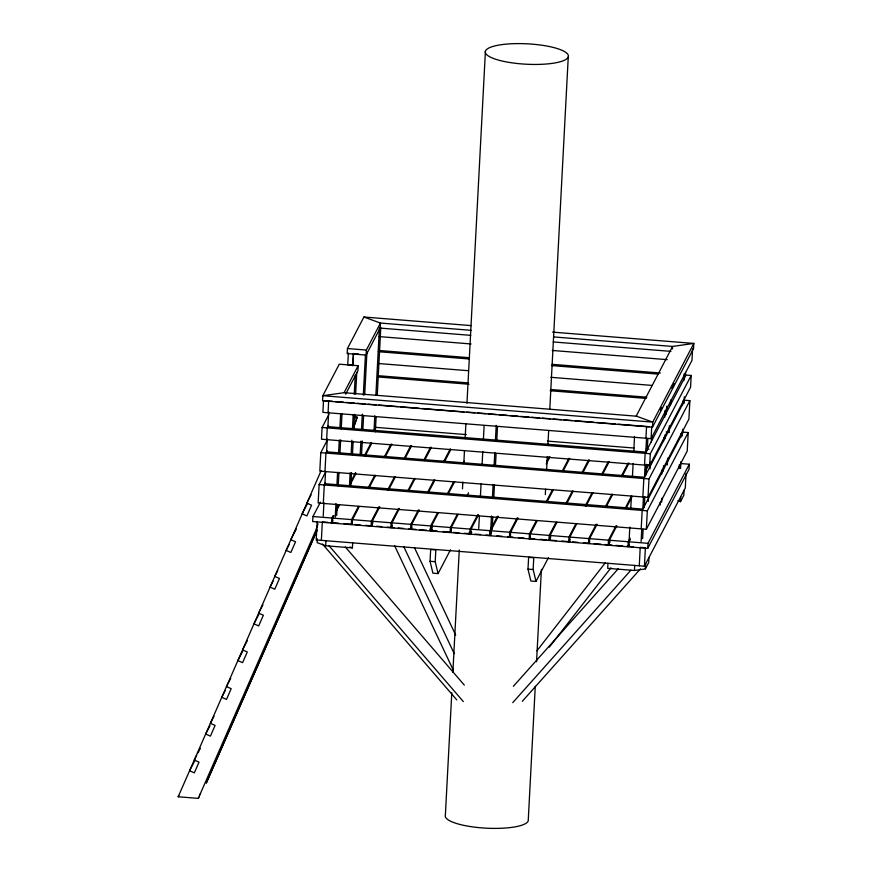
<?xml version="1.0" encoding="UTF-8"?>
<svg xmlns="http://www.w3.org/2000/svg" width="872" height="872" viewBox="0 0 872 872"><rect width="100%" height="100%" fill="white"/><g stroke="black" fill="none" stroke-linecap="round" stroke-linejoin="round"><path stroke-width="1.31" d="M320.449 502.13L312.939 516.507L312.667 521.543L331.567 523.058L332.821 520.66M317.179 521.478L316.209 539.942L644.419 566.211L685.294 487.928L686.057 473.42M325.899 471.567L319.119 484.549L318.149 503.013L646.359 529.282L687.234 450.998L688.204 432.534L683.048 432.12L642.163 510.403L641.203 528.868M327.567 439.662L320.787 452.655L319.817 471.12L648.027 497.389L688.902 419.105L689.872 400.64L684.716 400.226L643.841 478.51L642.871 496.975M328.886 414.483L322.106 427.476L321.495 439.226L649.694 465.495L690.58 387.212L691.191 375.461L686.035 375.047L645.16 453.331L644.539 465.081M323.512 400.608L322.902 412.369L651.101 438.638L691.987 360.354L692.597 348.604M317.364 538.874L317.168 542.657L325.67 545.763L352.397 547.899L352.67 542.864M321.365 540.357L322.335 521.892L327.752 522.328M323.305 503.427L324.275 484.963L325.507 482.598M324.973 471.534L325.943 453.069L327.174 450.704M326.651 439.641L327.262 427.88L328.493 425.525M328.057 412.772L328.668 401.022M323.218 516.126L323.926 502.599M324.853 485.017L325.561 471.48M326.553 452.546L327.262 439.019M327.894 426.844L328.679 411.966M325.67 545.763L325.932 540.727M331.567 523.058L331.84 518.023L333.082 515.625M333.943 515.701L332.69 518.099L332.428 523.135L351.329 524.639L352.582 522.241M335.251 517.085L335.96 503.558M336.952 484.625L337.584 472.45M338.576 453.505L339.284 439.978M339.927 427.803L340.636 414.276M336.679 515.559L337.246 504.735M338.238 485.791L338.946 472.264M339.938 453.331L340.658 439.804M341.225 428.98L341.998 414.102M347.448 348.538L347.187 353.574L366.087 355.089L380.181 328.101L380.443 323.065L363.907 317.016L347.448 348.538L366.349 350.053L380.443 323.065L471.054 330.314M348.364 353.029L347.754 364.779L352.909 365.183L353.52 353.433M352.779 365.815L353.411 353.64L358.763 354.076M349.443 486.249L350.152 472.722M351.144 453.778L351.852 440.251M352.419 429.438L353.204 414.549M354.261 394.264L355.253 375.32M350.806 486.075L351.514 472.548M352.441 454.955L353.149 441.428M353.781 429.253L354.566 414.374M355.634 394.079L356.768 372.442M552.63 332.123L693.829 343.426L693.567 348.462L652.474 427.16L322.553 400.749L322.814 395.714L339.273 364.191L358.174 365.706L357.912 370.742L345.65 394.209M351.329 524.639L351.601 519.603L358.479 506.425M359.34 506.49L352.452 519.679L352.19 524.715L371.091 526.219L372.976 522.633M360.19 454.704L360.899 441.178M361.542 429.002L362.316 414.124M363.319 395.19L365.444 354.61M366.087 355.089L366.349 350.053M361.564 454.53L362.272 441.003M362.839 430.179L363.613 415.301M364.681 395.005L366.949 351.721M374.034 430.637L374.818 415.759M375.876 395.463L379.429 327.828M375.331 431.803L376.115 416.925M377.249 395.288L380.792 327.643M371.091 526.219L371.363 521.183L378.873 506.806M379.723 506.872L372.213 521.26L371.952 526.296L390.852 527.811L392.106 525.413M390.852 527.811L391.114 522.775L398.635 508.387M399.485 508.452L391.975 522.84L391.713 527.876L410.614 529.391L411.867 526.993M410.614 529.391L410.876 524.355L418.386 509.967M419.247 510.033L411.737 524.421L411.475 529.457L430.376 530.972L432.25 527.375M430.376 530.972L430.637 525.936L437.526 512.747M438.387 512.812L431.498 526.001L431.237 531.037L450.137 532.552L451.391 530.154M430.049 561.285L430.67 549.534L435.826 549.949L435.204 561.699L438.071 573.591L432.915 573.177L430.049 561.285L435.204 561.699M450.137 532.552L450.399 527.516L457.288 514.327M458.149 514.404L451.26 527.582L450.998 532.618L469.899 534.133L471.153 531.735M451.794 692.75L445.374 815.091A41.616 10.213 3 0 0 483.371 827.997A41.616 10.213 3 0 0 528.225 820.857L535.277 686.286M452.862 672.367L459.272 550.025M462.476 488.854L462.836 482.053M463.828 463.021L464.471 450.791M465.114 438.551L465.899 423.596M466.967 403.213L485.421 51.143M469.899 534.133L470.161 529.097L477.671 514.709M478.532 514.785L471.022 529.162L470.76 534.198L489.661 535.713L491.536 532.116M478.728 528.574L479.371 516.398M480.428 496.103L481.072 483.927M482.063 464.994L482.772 451.467M483.404 439.292L484.113 425.765M489.661 535.713L489.922 530.677L497.432 516.3M490.478 534.95L491.47 516.006M492.462 497.073L493.094 484.897M494.086 465.953L494.795 452.426M495.438 440.251L496.223 425.373M498.293 516.366L490.783 530.743L490.522 535.779L509.422 537.294L510.676 534.896M492.124 529.359L492.756 517.183M493.825 496.887L494.457 484.712M495.46 465.779L496.092 453.603M496.735 441.428L497.509 426.55M509.422 537.294L509.684 532.258L517.194 517.881M518.055 517.946L510.545 532.323L510.284 537.37L529.184 538.874L530.438 536.476M529.184 538.874L529.446 533.838L536.335 520.66M527.996 569.122L528.617 557.372L533.773 557.786L533.152 569.536L536.008 581.428L530.863 581.014L527.996 569.122L533.152 569.536M537.196 520.726L530.307 533.915L530.045 538.951L548.946 540.455L550.821 536.869M536.553 661.815L541.403 569.383M545.316 494.62L545.6 489.181M546.602 470.15L547.311 456.557M547.954 444.317L548.662 430.724M549.807 408.979L568.261 56.909A41.616 10.213 3 0 0 509.095 43.905A41.616 10.213 3 0 0 503.155 61.258A41.616 10.213 3 0 0 568.261 56.909M548.946 540.455L549.207 535.419L556.096 522.241M556.946 522.306L550.068 535.495L549.807 540.531L568.708 542.046L569.961 539.648M568.708 542.046L568.969 536.999L575.858 523.821M576.708 523.887L569.83 537.076L569.569 542.112L588.469 543.627L589.723 541.229M588.469 543.627L588.731 538.591L596.241 524.203M597.102 524.268L589.592 538.656L589.319 543.692L608.231 545.207L610.106 541.61M608.231 545.207L608.493 540.171L616.003 525.783M607.969 563.301L607.697 568.337L634.434 570.473L645.367 568.926L648.714 562.516L648.986 557.481M616.864 525.849L609.354 540.237L609.081 545.273L627.993 546.788L629.235 544.39M627.993 546.788L628.254 541.752L630.129 538.155M629.791 527.08L628.843 546.853L647.743 548.368L689.054 469.256L689.316 464.22L681.217 463.577M630.783 508.136L631.426 495.961M632.418 477.028L633.127 463.501M633.77 451.325L634.543 436.447M634.434 570.473L634.696 565.438M639.263 565.797L640.233 547.333L644.103 547.649M645.945 438.224L646.566 426.473M641.116 541.567L641.748 529.391M643.449 496.931L642.817 509.106L324.918 483.72M644.452 477.987L645.16 464.46M645.792 452.285L646.501 438.758M642.62 538.689L643.122 529.217M644.255 507.569L644.822 496.746M645.956 475.109L646.523 464.286M647.231 450.759L647.863 438.583M644.419 566.211L645.389 547.747M646.359 529.282L647.318 510.818L688.204 432.534M648.027 497.389L648.997 478.924L689.872 400.64M649.694 465.495L650.316 453.745L691.191 375.461M651.101 438.638L651.722 426.877M648.267 501.433L648.626 494.675M649.967 468.973L650.327 462.204M651.384 441.919L651.667 436.501M652.474 427.16L652.736 422.124L693.829 343.426L672.563 346.446L553.546 336.919M645.367 568.926L645.629 563.89M647.743 548.368L648.016 543.332L689.316 464.22M660.159 505.106L660.3 502.403M661.783 473.997L662.001 469.932M663.483 441.526L663.701 437.472M664.758 417.176L665.118 410.418M661.663 502.218L661.87 498.163M663.287 471.109L663.57 465.703M664.998 438.638L665.205 434.583M666.273 414.298L666.699 406.178M672.432 348.964L672.563 346.446L636.2 416.075L652.736 422.124L322.814 395.714L344.08 392.694L637.105 416.249M667.309 464.972L667.658 458.214M669.009 432.512L669.369 425.743M670.426 405.458L670.71 400.041M679.19 468.646L679.408 464.58M680.825 437.526L681.043 433.471M682.525 405.066L682.743 401M683.801 380.715L684.16 373.946M680.563 468.46L680.912 461.702M682.264 436L682.613 429.231M683.964 403.529L684.313 396.771M685.381 376.475L685.588 372.42M677.915 500.779L680.465 501.705L680.738 496.669M684.084 490.26L683.812 495.296L680.465 501.705M316.274 529.032L318.018 523.876M353.476 427.454L357.171 417.208L353.607 415.617M353.683 427.509L357.171 417.208M198.936 797.139L198.282 798.381L178.171 796.768L321.125 470.662M198.282 798.381L316.373 529.042M317.125 530.002L206.25 783.132L316.678 531.266M344.08 392.694L358.174 365.706M311.119 494.849L306.813 503.09L311.566 505.204L306.879 515.919L302.115 513.804L307.653 503.209M296.327 529.064L290.79 539.659L295.553 541.763L290.856 552.477L286.103 550.374L289.177 544.488M277.776 570.495L274.702 576.381L279.465 578.496L274.767 589.21L270.015 587.096L273.089 581.21M262.919 604.874L258.613 613.114L263.366 615.229L258.679 625.943L253.926 623.829L258.842 614.411M247.441 640.429L242.525 649.847L247.277 651.962L242.59 662.666L237.838 660.562L242.754 651.144M230.742 678.34L226.437 686.58L231.189 688.684L226.502 699.399L221.75 697.295L225.434 690.232M214.032 716.25L210.348 723.313L215.101 725.417L210.414 736.132L205.661 734.017L209.956 725.777M196.723 755.326L194.26 760.035L199.012 762.15L194.325 772.865L189.573 770.75L195.099 760.155M197.944 752.972L200.407 748.263M178.171 796.768L178.815 795.537M336.221 509.63L338.718 504.844M349.988 483.262L355.623 472.482M364.376 455.696L371.265 442.518M336.45 510.905L339.579 504.91M350.217 484.538L355.852 473.747M365.237 455.762L371.505 443.783M199.862 794.784L200.506 793.553M207.819 779.546L208.463 778.304M367.875 488.44L374.753 475.262M384.138 457.277L391.027 444.099M369.357 487.317L375.614 475.327M384.999 457.353L391.888 444.164M387.626 490.02L394.515 476.842M404.532 457.658L410.788 445.679M388.487 490.097L395.376 476.908M405.393 457.735L411.649 445.745M408.02 490.413L414.276 478.423M423.661 460.438L430.55 447.26M408.881 490.478L415.137 478.488M424.522 460.514L431.411 447.325M427.781 491.993L434.038 480.003M443.423 462.029L450.312 448.84M428.643 492.059L434.899 480.069M444.284 462.095L450.541 450.105M447.543 493.574L453.8 481.584M463.185 463.61L464.438 461.212M448.404 493.639L454.661 481.649M467.305 495.154L468.547 492.756M438.071 573.591L450.497 549.785M546.613 461.539L549.12 456.754M546.221 464.013L549.97 456.819M546.341 501.476L552.608 489.497M561.993 471.512L568.882 458.334M547.202 501.553L553.458 489.563M562.854 471.589L569.732 458.4M566.102 503.057L572.37 491.078M581.755 473.093L588.633 459.915M566.964 503.133L573.22 491.143M582.616 473.169L589.494 459.98M536.008 581.428L548.444 557.622M585.243 505.836L592.121 492.658M602.138 473.474L608.394 461.495M586.104 505.913L592.982 492.724M602.378 474.75L609.256 461.561M605.626 506.229L611.882 494.239M621.278 476.265L628.156 463.076M605.866 507.493L612.744 494.304M622.761 475.131L629.017 463.141M660.529 410.025L661.783 407.616M671.843 388.345L674.361 383.527M625.388 507.809L631.644 495.819M645.422 469.452L647.918 464.656M626.249 507.875L631.884 497.084M645.651 470.717L648.779 464.722M630.358 539.419L629.115 541.817L648.016 543.332M536.945 650.795L605.201 562.941M549.382 647.089L610.978 567.803M513.357 686.318L618.183 568.827M512.736 702.658L630.914 570.19M522.306 701.306L640.484 568.827M363.907 317.016L471.163 325.605M380.181 328.101L470.793 335.349M553.284 341.955L670.949 351.372M379.113 336.592L471.098 343.96M552.259 350.457L667.244 359.656M378.96 350.468L469.594 357.727M552.118 364.322L660.333 372.987M378.317 351.699L468.951 358.959M551.464 365.564L658.338 374.121M377.696 363.45L468.34 370.709M550.853 377.314L652.311 385.435M377.641 375.647L468.275 382.906M550.799 389.512L646.839 397.196M378.35 376.987L468.983 384.247M550.145 390.743L646.196 398.428M324.809 400.717L332.733 401.349M335.437 401.567L343.546 402.221M346.26 402.428L354.37 403.082M357.073 403.3L365.194 403.943M367.897 404.161L376.017 404.815M378.721 405.033L397.665 406.548M400.368 406.766L419.301 408.281M422.015 408.499L463.948 411.857M466.651 412.064L474.771 412.718M477.475 412.936L485.584 413.59M488.298 413.797L496.408 414.451M499.122 414.669L507.232 415.312M509.935 415.53L518.055 416.184M520.758 416.402L528.879 417.045M531.582 417.263L539.703 417.917M542.406 418.135L550.515 418.778M553.23 418.996L561.339 419.65M564.053 419.868L572.163 420.511M574.866 420.729L593.81 422.244M596.513 422.462L615.458 423.977M618.161 424.195L649.139 426.68M666.164 432.054L668.868 432.272M375.712 427.356L466.346 434.605M547.507 441.101L634.086 448.034M646.261 449.004L648.964 449.222M327.905 426.648L645.803 452.088M322.106 427.476L650.316 453.745M326.586 451.827L644.484 477.278M320.787 452.655L648.997 478.924M319.119 484.549L647.318 510.818M312.939 516.507L331.84 518.023M332.69 518.099L351.601 519.603M352.452 519.679L371.363 521.183M372.213 521.26L391.114 522.775M391.975 522.84L410.876 524.355M411.737 524.421L430.637 525.936M431.498 526.001L450.399 527.516M451.26 527.582L470.161 529.097M471.022 529.162L489.922 530.677M490.783 530.743L509.684 532.258M510.545 532.323L529.446 533.838M530.307 533.915L549.207 535.419M550.068 535.495L568.969 536.999M569.83 537.076L588.731 538.591M589.592 538.656L608.493 540.171M609.354 540.237L628.254 541.752M429.852 529.206L432.556 529.424M469.082 532.345L471.785 532.563M330.455 522.546L338.565 523.189M343.982 523.625L352.092 524.279M354.806 524.486L360.212 524.922M365.619 525.358L372.388 525.903M376.442 526.219L381.86 526.655M387.266 527.091L394.035 527.636M398.09 527.952L403.496 528.388M408.913 528.824L415.672 529.359M419.737 529.686L426.495 530.231M430.561 530.558L437.319 531.092M442.725 531.528L450.846 532.182M453.549 532.4L458.966 532.825M464.373 533.261L471.142 533.806M475.196 534.133L480.603 534.558M486.02 534.994L491.427 535.43M496.844 535.855L502.25 536.291M507.668 536.727L513.074 537.163M518.48 537.588L523.898 538.024M529.304 538.46L534.721 538.896M540.128 539.321L546.897 539.866M549.6 540.084L556.358 540.629M561.775 541.054L569.885 541.708M572.599 541.926L578.005 542.351M583.412 542.787L590.181 543.332M594.235 543.659L601.004 544.193M605.059 544.52L611.828 545.065M615.883 545.392L622.641 545.927M626.706 546.254L633.464 546.798M349.846 546.962L352.397 547.899M354.152 417.383L356.528 418.44M345.334 547.006L464.318 685.098M329.027 545.719L463.315 701.568M322.477 544.03L456.765 699.878M414.429 547.605L455.685 635.089M403.692 546.493L454.247 653.695M394.536 545.534L453.211 669.958"/></g></svg>
